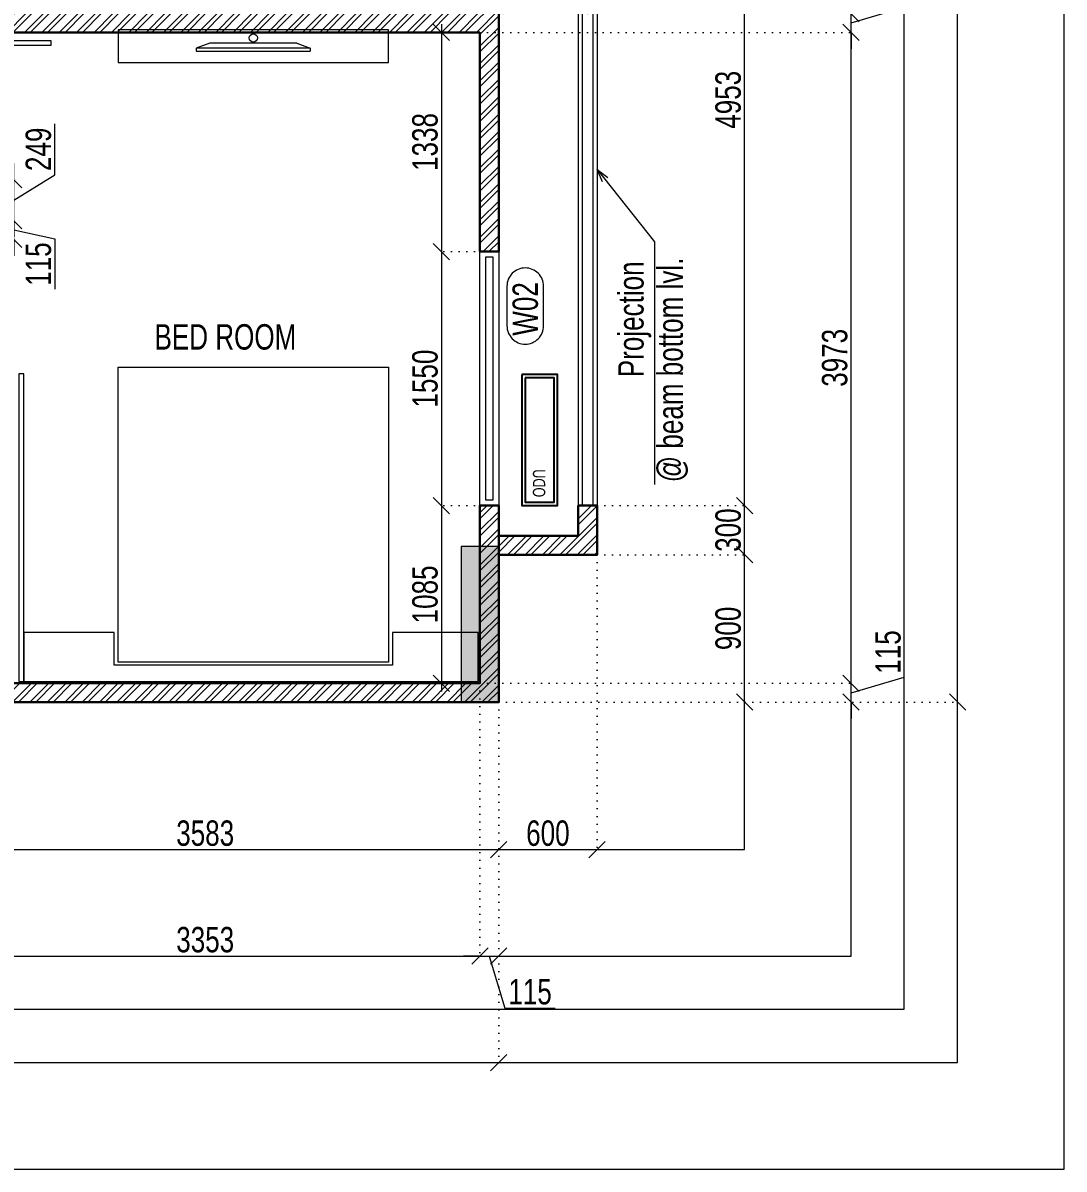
# Model space of a CAD drawing. Header units: inches. Extents: x 785882 to 928568, y 496782 to 576896.
# Drawn here: x 844132 to 850486, y 501489 to 508485 of the extents above; entities that cross this region are included whole.
import ezdxf
from ezdxf.enums import TextEntityAlignment as Align

# ---------------------------------------------------------------- set-up
doc = ezdxf.new("R2010")
doc.units = ezdxf.units.IN
doc.header["$LTSCALE"] = 750
doc.header["$MEASUREMENT"] = 0
doc.linetypes.add('DOT', pattern=[0.25, 0, -0.25])
doc.linetypes.add('HIDDEN', pattern=[0.375, 0.25, -0.125])
for name, color, linetype, lineweight in [('COLUMN', 5, 'Continuous', 13), ('DIMENSION WORKING-MSA', 222, 'Continuous', 13), ('DOOR-MSA', 50, 'Continuous', 13), ('ELE-01-MSA', 7, 'Continuous', 30), ('ELE-03-MSA', 145, 'Continuous', 18), ('FURNITURE-MSA', 251, 'Continuous', 5), ('TEXT DETAIL-MSA', 212, 'Continuous', 13), ('TEXT ROOM NAME-MSA', 210, 'Continuous', 13), ('WALL HATCH-MSA', 251, 'Continuous', 9), ('WALL-MSA', 32, 'Continuous', 30), ('WINDOE NO-MAS', 4, 'Continuous', 9), ('WINDOW-MSA', 50, 'Continuous', 13)]:
    doc.layers.add(name, color=color, linetype=linetype, lineweight=lineweight)
doc.layers.add('ELE-02-MSA', color=4, linetype='Continuous')
doc.layers.add('R.C.C HATCH-MSA', color=250, linetype='Continuous')
doc.styles.add('125', font='swisscl.ttf', dxfattribs={"height": 125})
doc.styles.add('AR', font='swisscl.ttf')
doc.styles.add('ARIAL', font='swisscl.ttf', dxfattribs={"height": 360})
doc.styles.add('Arial Narrow', font='swisscl.ttf', dxfattribs={"height": 150})
doc.styles.add('Arial-Reg+0.8Sc', font='swisscl.ttf')
doc.styles.add('MtXpl_Swis721_LtCn_B', font='swisscl.ttf')
doc.dimstyles.new('100 K.T', dxfattribs={"dimtxt": 360, "dimasz": 80, "dimexe": 0.18, "dimexo": 0.0625, "dimgap": 1, "dimtad": 1, "dimdec": 0, "dimzin": 0, "dimdsep": 46, "dimtxsty": 'ARIAL', "dimblk": 'DOT', "dimcen": 0.09, "dimse1": 1, "dimse2": 1, "dimclrd": 50, "dimclrt": 256, "dimadec": 0, "dimazin": 0, "dimtfac": 1, "dimtdec": 0, "dimtofl": 0, "dimtmove": 1, "dimatfit": 0, "dimfxl": 1, "dimtolj": 1, "dimtzin": 0, "dimlwd": -1, "dimarcsym": 0})
doc.dimstyles.new('WORKING DIM', dxfattribs={"dimtxt": 155, "dimasz": 100, "dimexe": 50, "dimexo": 0, "dimgap": 20, "dimtad": 1, "dimdec": 0, "dimzin": 0, "dimdsep": 46, "dimtxsty": 'AR', "dimblk": 'OBLIQUE', "dimcen": 0.09, "dimdle": 50, "dimclrd": 256, "dimclre": 250, "dimclrt": 256, "dimadec": 0, "dimazin": 0, "dimtfac": 1, "dimtdec": 0, "dimtofl": 0, "dimtmove": 1, "dimatfit": 0, "dimfxl": 1, "dimtolj": 1, "dimtzin": 0, "dimlwd": -1, "dimlwe": -1, "dimarcsym": 0})

# ---------------------------------------------------------------- blocks, each defined once
blk = doc.blocks.new('BLOCK-G & H TYPICAL COLOUMN')
at = {"layer": 'R.C.C HATCH-MSA'}
h = blk.add_hatch(color=256, dxfattribs=at)
h.dxf.hatch_style = 1
h.paths.add_polyline_path([(172697.62, -104207.75), (172688.57, -104207.75), (172688.57, -104255), (172697.62, -104255)])
h.paths.add_polyline_path([(172327.12, -104207.75), (172336.18, -104207.75), (172336.18, -104255), (172327.12, -104255)])
h.paths.add_polyline_path([(172819.88, -104207.75), (172819.88, -104216.81), (172867.12, -104216.81), (172867.12, -104207.75)])
h.paths.add_polyline_path([(172204.87, -104207.75), (172204.87, -104216.81), (172157.62, -104216.81), (172157.62, -104207.75)])
h.paths.add_polyline_path([(172561.18, -104240.06), (172552.12, -104240.06), (172552.12, -104287.31), (172561.18, -104287.31)])
h.paths.add_polyline_path([(172463.57, -104240.06), (172472.62, -104240.06), (172472.62, -104287.31), (172463.57, -104287.31)])
h.paths.add_polyline_path([(172177.87, -104422.2), (172177.87, -104431.25), (172130.62, -104431.25), (172130.62, -104422.2)])
h.paths.add_polyline_path([(172894.12, -104422.2), (172894.12, -104431.25), (172846.88, -104431.25), (172846.88, -104422.2)])
h.paths.add_polyline_path([(172336.12, -104486.75), (172336.12, -104495.81), (172288.87, -104495.81), (172288.87, -104486.75)])
h.paths.add_polyline_path([(172202.62, -104543.75), (172202.62, -104552.81), (172155.37, -104552.81), (172155.37, -104543.75)])
h.paths.add_polyline_path([(172822.13, -104543.75), (172822.13, -104552.81), (172869.37, -104552.81), (172869.37, -104543.75)])
h.paths.add_polyline_path([(172516.9, -104495.81), (172507.85, -104495.81), (172507.85, -104448.56), (172516.9, -104448.56)])
h.paths.add_polyline_path([(172697.62, -104104.25), (172688.57, -104104.25), (172688.57, -104057.01), (172697.62, -104057.01)])
h.paths.add_polyline_path([(172327.12, -104104.25), (172336.18, -104104.25), (172336.18, -104057.01), (172327.12, -104057.01)])
h.paths.add_polyline_path([(172819.88, -104104.25), (172819.88, -104095.2), (172867.12, -104095.2), (172867.12, -104104.25)])
h.paths.add_polyline_path([(172204.87, -104104.25), (172204.87, -104095.2), (172157.62, -104095.2), (172157.62, -104104.25)])
h.paths.add_polyline_path([(172561.18, -104071.94), (172552.12, -104071.94), (172552.12, -104024.7), (172561.18, -104024.7)])
h.paths.add_polyline_path([(172463.57, -104071.94), (172472.62, -104071.94), (172472.62, -104024.7), (172463.57, -104024.7)])
h.paths.add_polyline_path([(172177.87, -103889.81), (172177.87, -103880.75), (172130.62, -103880.75), (172130.62, -103889.81)])
h.paths.add_polyline_path([(172894.12, -103889.81), (172894.12, -103880.75), (172846.88, -103880.75), (172846.88, -103889.81)])
h.paths.add_polyline_path([(172336.12, -103825.25), (172336.12, -103816.2), (172288.87, -103816.2), (172288.87, -103825.25)])
h.paths.add_polyline_path([(172202.62, -103768.25), (172202.62, -103759.2), (172155.37, -103759.2), (172155.37, -103768.25)])
h.paths.add_polyline_path([(172822.13, -103768.25), (172822.13, -103759.2), (172869.37, -103759.2), (172869.37, -103768.25)])
h.paths.add_polyline_path([(172516.9, -103816.2), (172507.85, -103816.2), (172507.85, -103863.44), (172516.9, -103863.44)])
h.paths.add_polyline_path([(172548.37, -103699.31), (172548.37, -103690.25), (172595.62, -103690.25), (172595.62, -103699.31)])
h.paths.add_polyline_path([(172476.37, -103699.31), (172476.37, -103690.25), (172429.13, -103690.25), (172429.13, -103699.31)])
h.paths.add_polyline_path([(172726.82, -103612.31), (172726.82, -103603.25), (172774.06, -103603.25), (172774.06, -103612.31)])
h.paths.add_polyline_path([(172297.93, -103612.31), (172297.93, -103603.25), (172250.69, -103603.25), (172250.69, -103612.31)])
h.paths.add_polyline_path([(172920.37, -103523.81), (172920.37, -103514.75), (172857.56, -103514.75), (172857.56, -103523.81)])
h.paths.add_polyline_path([(172104.37, -103523.81), (172104.37, -103514.75), (172167.19, -103514.75), (172167.19, -103523.81)])
h.paths.add_polyline_path([(172476.37, -103492.94), (172467.32, -103492.94), (172467.32, -103445.7), (172476.37, -103445.7)])
h.paths.add_polyline_path([(172548.37, -103492.94), (172557.43, -103492.94), (172557.43, -103445.7), (172548.37, -103445.7)])
h.paths.add_polyline_path([(172663.43, -103454.75), (172759.5, -103454.75), (172759.5, -103349.7), (172663.43, -103349.7), (172663.43, -103358.75), (172750.44, -103358.75), (172750.44, -103445.7), (172663.43, -103445.7)])
h.paths.add_polyline_path([(172361.32, -103454.75), (172265.25, -103454.75), (172265.25, -103349.7), (172361.32, -103349.7), (172361.32, -103358.75), (172274.31, -103358.75), (172274.31, -103445.7), (172361.32, -103445.7)])
h.paths.add_polyline_path([(172428.37, -103358.75), (172419.32, -103358.75), (172419.32, -103311.51), (172428.37, -103311.51)])
h.paths.add_polyline_path([(172428.37, -103132.74), (172419.32, -103132.74), (172419.32, -103179.99), (172428.37, -103179.99)])
h.paths.add_polyline_path([(172151.62, -103286.75), (172151.62, -103277.7), (172104.37, -103277.7), (172104.37, -103286.75)])
h.paths.add_polyline_path([(172245.43, -103162.74), (172245.43, -103153.68), (172198.19, -103153.68), (172198.19, -103162.74)])
h.paths.add_polyline_path([(172428.37, -103021.25), (172419.32, -103021.25), (172419.32, -103068.5), (172428.37, -103068.5)])
h.paths.add_polyline_path([(172245.43, -102997.25), (172236.37, -102997.25), (172236.37, -103044.5), (172245.43, -103044.5)])
h.paths.add_polyline_path([(172104.37, -102997.25), (172104.37, -103006.31), (172151.62, -103006.31), (172151.62, -102997.25)])
h.paths.add_polyline_path([(172596.37, -103358.75), (172605.43, -103358.75), (172605.43, -103311.51), (172596.37, -103311.51)])
h.paths.add_polyline_path([(172596.37, -103132.74), (172605.43, -103132.74), (172605.43, -103179.99), (172596.37, -103179.99)])
h.paths.add_polyline_path([(172873.13, -103286.75), (172873.13, -103277.7), (172920.37, -103277.7), (172920.37, -103286.75)])
h.paths.add_polyline_path([(172779.32, -103162.74), (172779.32, -103153.68), (172826.56, -103153.68), (172826.56, -103162.74)])
h.paths.add_polyline_path([(172596.37, -103021.25), (172605.43, -103021.25), (172605.43, -103068.5), (172596.37, -103068.5)])
h.paths.add_polyline_path([(172779.32, -102997.25), (172788.37, -102997.25), (172788.37, -103044.5), (172779.32, -103044.5)])
h.paths.add_polyline_path([(172920.37, -102997.25), (172920.37, -103006.31), (172873.13, -103006.31), (172873.13, -102997.25)])
h.paths.add_polyline_path([(172548.37, -104612.7), (172548.37, -104621.75), (172595.62, -104621.75), (172595.62, -104612.7)])
h.paths.add_polyline_path([(172476.37, -104612.7), (172476.37, -104621.75), (172429.13, -104621.75), (172429.13, -104612.7)])
h.paths.add_polyline_path([(172297.93, -104699.7), (172297.93, -104708.75), (172250.69, -104708.75), (172250.69, -104699.7)])
h.paths.add_polyline_path([(172104.37, -104788.2), (172104.37, -104797.25), (172167.19, -104797.25), (172167.19, -104788.2)])
h.paths.add_polyline_path([(172726.82, -104699.7), (172726.82, -104708.75), (172774.06, -104708.75), (172774.06, -104699.7)])
h.paths.add_polyline_path([(172920.37, -104788.2), (172920.37, -104797.25), (172857.56, -104797.25), (172857.56, -104788.2)])
h.paths.add_polyline_path([(172476.37, -104819.06), (172467.32, -104819.06), (172467.32, -104866.31), (172476.37, -104866.31)])
h.paths.add_polyline_path([(172548.37, -104819.06), (172557.43, -104819.06), (172557.43, -104866.31), (172548.37, -104866.31)])
h.paths.add_polyline_path([(172663.43, -104857.25), (172759.5, -104857.25), (172759.5, -104962.31), (172663.43, -104962.31), (172663.43, -104953.25), (172750.44, -104953.25), (172750.44, -104866.31), (172663.43, -104866.31)])
h.paths.add_polyline_path([(172361.32, -104857.25), (172265.25, -104857.25), (172265.25, -104962.31), (172361.32, -104962.31), (172361.32, -104953.25), (172274.31, -104953.25), (172274.31, -104866.31), (172361.32, -104866.31)])
h.paths.add_polyline_path([(172428.37, -104953.25), (172419.32, -104953.25), (172419.32, -105000.5), (172428.37, -105000.5)])
h.paths.add_polyline_path([(172428.37, -105178.31), (172419.32, -105178.31), (172419.32, -105131.06), (172428.37, -105131.06)])
h.paths.add_polyline_path([(172151.62, -105025.25), (172151.62, -105034.31), (172104.37, -105034.31), (172104.37, -105025.25)])
h.paths.add_polyline_path([(172245.43, -105072.5), (172236.37, -105072.5), (172236.37, -105025.25), (172245.43, -105025.25)])
h.paths.add_polyline_path([(172428.37, -105290.75), (172419.32, -105290.75), (172419.32, -105243.51), (172428.37, -105243.51)])
h.paths.add_polyline_path([(172245.43, -105314.75), (172236.37, -105314.75), (172236.37, -105267.51), (172245.43, -105267.51)])
h.paths.add_polyline_path([(172104.37, -105277.35), (172113.43, -105277.35), (172113.43, -105314.75), (172104.37, -105314.75)])
h.paths.add_polyline_path([(172596.37, -104953.25), (172605.43, -104953.25), (172605.43, -105000.5), (172596.37, -105000.5)])
h.paths.add_polyline_path([(172596.37, -105178.31), (172605.43, -105178.31), (172605.43, -105131.06), (172596.37, -105131.06)])
h.paths.add_polyline_path([(172873.13, -105025.25), (172873.13, -105034.31), (172920.37, -105034.31), (172920.37, -105025.25)])
h.paths.add_polyline_path([(172788.37, -105025.25), (172779.32, -105025.25), (172779.32, -105072.5), (172788.37, -105072.5)])
h.paths.add_polyline_path([(172596.37, -105290.75), (172605.43, -105290.75), (172605.43, -105243.51), (172596.37, -105243.51)])
h.paths.add_polyline_path([(172779.32, -105314.75), (172788.37, -105314.75), (172788.37, -105267.51), (172779.32, -105267.51)])
h.paths.add_polyline_path([(172911.32, -105314.75), (172920.37, -105314.75), (172920.37, -105277.35), (172911.32, -105277.35)])
h.paths.add_polyline_path([(172688.63, -104486.75), (172688.63, -104495.81), (172735.87, -104495.81), (172735.87, -104486.75)])
h.paths.add_polyline_path([(172688.63, -103825.25), (172688.63, -103816.2), (172735.87, -103816.2), (172735.87, -103825.25)])
at = {"layer": 'COLUMN'}
blk.add_lwpolyline([(172911.32, -105314.75), (172920.37, -105314.75), (172920.37, -105277.35), (172911.32, -105277.35)], close=True, dxfattribs=at)
blk = doc.blocks.new('A$C16cd5f5f')
at = {"layer": 'WINDOW-MSA', "ltscale": 5000}
for points in [[(50, 50), (50, 850), (80, 850), (80, 50)], [(0, 0), (50, 0), (50, 115), (0, 115)], [(900, 0), (850, 0), (850, 115), (900, 115)]]:
    blk.add_lwpolyline(points, close=True, dxfattribs=at)
at = {"layer": 'WINDOW-MSA', "linetype": 'HIDDEN'}
for points in [[(50, 115), (850, 115)], [(50, 0), (850, 0)]]:
    blk.add_lwpolyline(points, dxfattribs=at)
blk = doc.blocks.new('A$Cbea8c011')
at = {"layer": 'ELE-02-MSA', "elevation": 0}
for points in [[(400, -108.3), (-400, -108.3), (-400, 108.3), (400, 108.3)], [(380, -88.3), (-380, -88.3), (-380, 88.3), (380, 88.3)]]:
    blk.add_lwpolyline(points, close=True, dxfattribs=at)
at = {"layer": 'TEXT DETAIL-MSA', "style": 'Arial Narrow'}
blk.add_text('ODU', height=75, dxfattribs=at).set_placement((-349.2, -41.5, 0))
blk = doc.blocks.new('_Oblique')
at = {"color": 0, "linetype": 'ByBlock', "lineweight": -2}
blk.add_line((-0.5, -0.5), (0.5, 0.5), dxfattribs=at)
blk = doc.blocks.new('*D62')
at = {"layer": 'Defpoints', "color": 0, "ltscale": 0.25, "transparency": 16777216}
for p in [(843453.1, 504339.5), (847035.9, 504339.5), (847035.9, 503439.5)]:
    blk.add_point(p, dxfattribs=at)
at = {"layer": 'DIMENSION WORKING-MSA', "color": 250, "linetype": 'DOT', "ltscale": 0.25, "transparency": 16777216}
for p, q in [((843453.1, 504339.5), (843453.1, 503389.5)), ((847035.9, 504339.5), (847035.9, 503389.5))]:
    blk.add_line(p, q, dxfattribs=at)
at = {"layer": 'DIMENSION WORKING-MSA', "ltscale": 0.25, "transparency": 16777216}
blk.add_line((843403.1, 503439.5), (847085.9, 503439.5), dxfattribs=at)
at = {"layer": 'DIMENSION WORKING-MSA', "ltscale": 0.25, "transparency": 16777216, "xscale": 100, "yscale": 100, "zscale": 100, "rotation": 180}
blk.add_blockref('_Oblique', (843453.1, 503439.5), dxfattribs=at)
at = {"layer": 'DIMENSION WORKING-MSA', "ltscale": 0.25, "transparency": 16777216, "xscale": 100, "yscale": 100, "zscale": 100}
blk.add_blockref('_Oblique', (847035.9, 503439.5), dxfattribs=at)
at = {"layer": 'DIMENSION WORKING-MSA', "ltscale": 0.25, "transparency": 16777216, "insert": (845244.5, 503538.9), "char_height": 155, "attachment_point": 5, "style": 'AR'}
blk.add_mtext('\\A1;3583', dxfattribs=at)
blk = doc.blocks.new('*D63')
at = {"layer": 'Defpoints', "color": 0, "ltscale": 0.25, "transparency": 16777216}
for p in [(847635.9, 505239.5), (847035.9, 504339.5), (847635.9, 503439.5)]:
    blk.add_point(p, dxfattribs=at)
at = {"layer": 'DIMENSION WORKING-MSA', "color": 250, "linetype": 'DOT', "ltscale": 0.25, "transparency": 16777216}
for p, q in [((847635.9, 505239.5), (847635.9, 503389.5)), ((847035.9, 504339.5), (847035.9, 503389.5))]:
    blk.add_line(p, q, dxfattribs=at)
at = {"layer": 'DIMENSION WORKING-MSA', "ltscale": 0.25, "transparency": 16777216}
blk.add_line((846985.9, 503439.5), (847685.9, 503439.5), dxfattribs=at)
at = {"layer": 'DIMENSION WORKING-MSA', "ltscale": 0.25, "transparency": 16777216, "xscale": 100, "yscale": 100, "zscale": 100, "rotation": 180}
blk.add_blockref('_Oblique', (847035.9, 503439.5), dxfattribs=at)
at = {"layer": 'DIMENSION WORKING-MSA', "ltscale": 0.25, "transparency": 16777216, "xscale": 100, "yscale": 100, "zscale": 100}
blk.add_blockref('_Oblique', (847635.9, 503439.5), dxfattribs=at)
at = {"layer": 'DIMENSION WORKING-MSA', "ltscale": 0.25, "transparency": 16777216, "insert": (847335.9, 503538.8), "char_height": 155, "attachment_point": 5, "style": 'AR'}
blk.add_mtext('\\A1;600', dxfattribs=at)
blk = doc.blocks.new('*D81')
at = {"layer": 'Defpoints', "color": 0, "ltscale": 0.25, "transparency": 16777216}
for p in [(843568.1, 504454.5, 0), (846920.9, 504454.5), (846920.9, 502789.5)]:
    blk.add_point(p, dxfattribs=at)
at = {"layer": 'DIMENSION WORKING-MSA', "color": 250, "linetype": 'DOT', "ltscale": 0.25, "transparency": 16777216}
for p, q in [((843568.1, 504454.5), (843568.1, 502739.5)), ((846920.9, 504454.5), (846920.9, 502739.5))]:
    blk.add_line(p, q, dxfattribs=at)
at = {"layer": 'DIMENSION WORKING-MSA', "ltscale": 0.25, "transparency": 16777216}
blk.add_line((843518.1, 502789.5), (846970.9, 502789.5), dxfattribs=at)
at = {"layer": 'DIMENSION WORKING-MSA', "ltscale": 0.25, "transparency": 16777216, "xscale": 100, "yscale": 100, "zscale": 100, "rotation": 180}
blk.add_blockref('_Oblique', (843568.1, 502789.5), dxfattribs=at)
at = {"layer": 'DIMENSION WORKING-MSA', "ltscale": 0.25, "transparency": 16777216, "xscale": 100, "yscale": 100, "zscale": 100}
blk.add_blockref('_Oblique', (846920.9, 502789.5), dxfattribs=at)
at = {"layer": 'DIMENSION WORKING-MSA', "ltscale": 0.25, "transparency": 16777216, "insert": (845244.5, 502888.9), "char_height": 155, "attachment_point": 5, "style": 'AR'}
blk.add_mtext('\\A1;3353', dxfattribs=at)
blk = doc.blocks.new('*D82')
at = {"layer": 'Defpoints', "color": 0, "ltscale": 0.25, "transparency": 16777216}
for p in [(846920.9, 504454.5), (847035.9, 504339.5), (847035.9, 502789.5)]:
    blk.add_point(p, dxfattribs=at)
at = {"layer": 'DIMENSION WORKING-MSA', "color": 250, "linetype": 'DOT', "ltscale": 0.25, "transparency": 16777216}
for p, q in [((846920.9, 504454.5), (846920.9, 502739.5)), ((847035.9, 504339.5), (847035.9, 502739.5))]:
    blk.add_line(p, q, dxfattribs=at)
at = {"layer": 'DIMENSION WORKING-MSA', "ltscale": 0.25, "transparency": 16777216}
for p, q in [((846920.9, 502789.5), (846820.9, 502789.5)), ((846920.9, 502789.5), (847035.9, 502789.5)), ((846978.4, 502789.5), (847073.6, 502472.2)), ((847035.9, 502789.5), (847135.9, 502789.5)), ((847073.6, 502472.2), (847380.4, 502472.2))]:
    blk.add_line(p, q, dxfattribs=at)
at = {"layer": 'DIMENSION WORKING-MSA', "ltscale": 0.25, "transparency": 16777216, "xscale": 100, "yscale": 100, "zscale": 100}
blk.add_blockref('_Oblique', (846920.9, 502789.5), dxfattribs=at)
at = {"layer": 'DIMENSION WORKING-MSA', "ltscale": 0.25, "transparency": 16777216, "xscale": 100, "yscale": 100, "zscale": 100, "rotation": 180}
blk.add_blockref('_Oblique', (847035.9, 502789.5), dxfattribs=at)
at = {"layer": 'DIMENSION WORKING-MSA', "ltscale": 0.25, "transparency": 16777216, "insert": (847227, 502571.3), "char_height": 155, "attachment_point": 5, "style": 'AR'}
blk.add_mtext('\\A1;115', dxfattribs=at)
blk = doc.blocks.new('*D83')
at = {"layer": 'Defpoints', "color": 0, "ltscale": 0.25, "transparency": 16777216}
for p in [(826309.5, 504339.5), (847035.9, 504339.5), (847035.9, 502139.5)]:
    blk.add_point(p, dxfattribs=at)
at = {"layer": 'DIMENSION WORKING-MSA', "color": 250, "linetype": 'DOT', "ltscale": 0.25, "transparency": 16777216}
for p, q in [((826309.5, 504339.5), (826309.5, 502089.5)), ((847035.9, 504339.5), (847035.9, 502089.5))]:
    blk.add_line(p, q, dxfattribs=at)
at = {"layer": 'DIMENSION WORKING-MSA', "ltscale": 0.25, "transparency": 16777216}
blk.add_line((826259.5, 502139.5), (847085.9, 502139.5), dxfattribs=at)
at = {"layer": 'DIMENSION WORKING-MSA', "ltscale": 0.25, "transparency": 16777216, "xscale": 100, "yscale": 100, "zscale": 100, "rotation": 180}
blk.add_blockref('_Oblique', (826309.5, 502139.5), dxfattribs=at)
at = {"layer": 'DIMENSION WORKING-MSA', "ltscale": 0.25, "transparency": 16777216, "xscale": 100, "yscale": 100, "zscale": 100}
blk.add_blockref('_Oblique', (847035.9, 502139.5), dxfattribs=at)
at = {"layer": 'DIMENSION WORKING-MSA', "ltscale": 0.25, "transparency": 16777216, "insert": (836672.7, 502238.8), "char_height": 155, "attachment_point": 5, "style": 'AR'}
blk.add_mtext('\\A1;20726', dxfattribs=at)
blk = doc.blocks.new('*D85')
at = {"layer": 'Defpoints', "color": 0, "ltscale": 0.25, "transparency": 16777216}
for p in [(847635.9, 505239.5), (848535.9, 505239.5), (847035.9, 504339.5)]:
    blk.add_point(p, dxfattribs=at)
at = {"layer": 'DIMENSION WORKING-MSA', "color": 250, "linetype": 'DOT', "ltscale": 0.25, "transparency": 16777216}
for p, q in [((847635.9, 505239.5), (848585.9, 505239.5)), ((847035.9, 504339.5), (848585.9, 504339.5))]:
    blk.add_line(p, q, dxfattribs=at)
at = {"layer": 'DIMENSION WORKING-MSA', "ltscale": 0.25, "transparency": 16777216}
blk.add_line((848535.9, 504289.5), (848535.9, 505289.5), dxfattribs=at)
at = {"layer": 'DIMENSION WORKING-MSA', "ltscale": 0.25, "transparency": 16777216, "xscale": 100, "yscale": 100, "zscale": 100}
for p, rotation in [((848535.9, 505239.5), 90), ((848535.9, 504339.5), 270)]:
    blk.add_blockref('_Oblique', p, dxfattribs=dict(at, rotation=rotation))
at = {"layer": 'DIMENSION WORKING-MSA', "ltscale": 0.25, "transparency": 16777216, "insert": (848436.5, 504789.5), "char_height": 155, "attachment_point": 5, "rotation": 90, "style": 'AR'}
blk.add_mtext('\\A1;900', dxfattribs=at)
blk = doc.blocks.new('*D86')
at = {"layer": 'Defpoints', "color": 0, "ltscale": 0.25, "transparency": 16777216}
for p in [(847635.9, 505539.5), (848535.9, 505539.5), (847635.9, 505239.5)]:
    blk.add_point(p, dxfattribs=at)
at = {"layer": 'DIMENSION WORKING-MSA', "ltscale": 0.25, "transparency": 16777216}
blk.add_line((848535.9, 505189.5), (848535.9, 505589.5), dxfattribs=at)
at = {"layer": 'DIMENSION WORKING-MSA', "color": 250, "linetype": 'DOT', "ltscale": 0.25, "transparency": 16777216}
for p, q in [((847635.9, 505539.5), (848585.9, 505539.5)), ((847635.9, 505239.5), (848585.9, 505239.5))]:
    blk.add_line(p, q, dxfattribs=at)
at = {"layer": 'DIMENSION WORKING-MSA', "ltscale": 0.25, "transparency": 16777216, "xscale": 100, "yscale": 100, "zscale": 100}
for p, rotation in [((848535.9, 505539.5), 90), ((848535.9, 505239.5), 270)]:
    blk.add_blockref('_Oblique', p, dxfattribs=dict(at, rotation=rotation))
at = {"layer": 'DIMENSION WORKING-MSA', "ltscale": 0.25, "transparency": 16777216, "insert": (848436.4, 505389.5), "char_height": 155, "attachment_point": 5, "rotation": 90, "style": 'AR'}
blk.add_mtext('\\A1;300', dxfattribs=at)
blk = doc.blocks.new('*D87')
at = {"layer": 'Defpoints', "color": 0, "ltscale": 0.25, "transparency": 16777216}
for p in [(847635.9, 510492.8), (848535.9, 510492.8), (847635.9, 505539.5)]:
    blk.add_point(p, dxfattribs=at)
at = {"layer": 'DIMENSION WORKING-MSA', "color": 250, "linetype": 'DOT', "ltscale": 0.25, "transparency": 16777216}
for p, q in [((847635.9, 510492.8), (848585.9, 510492.8)), ((847635.9, 505539.5), (848585.9, 505539.5))]:
    blk.add_line(p, q, dxfattribs=at)
at = {"layer": 'DIMENSION WORKING-MSA', "ltscale": 0.25, "transparency": 16777216}
blk.add_line((848535.9, 505489.5), (848535.9, 510542.8), dxfattribs=at)
at = {"layer": 'DIMENSION WORKING-MSA', "ltscale": 0.25, "transparency": 16777216, "xscale": 100, "yscale": 100, "zscale": 100}
for p, rotation in [((848535.9, 510492.8), 90), ((848535.9, 505539.5), 270)]:
    blk.add_blockref('_Oblique', p, dxfattribs=dict(at, rotation=rotation))
at = {"layer": 'DIMENSION WORKING-MSA', "ltscale": 0.25, "transparency": 16777216, "insert": (848436.4, 508016.1), "char_height": 155, "attachment_point": 5, "rotation": 90, "style": 'AR'}
blk.add_mtext('\\A1;4953', dxfattribs=at)
blk = doc.blocks.new('*D132')
at = {"layer": 'Defpoints', "color": 0, "ltscale": 0.25, "transparency": 16777216}
for p in [(846920.9, 504454.5), (849185.9, 504454.5), (847035.9, 504339.5)]:
    blk.add_point(p, dxfattribs=at)
at = {"layer": 'DIMENSION WORKING-MSA', "ltscale": 0.25, "transparency": 16777216}
for p, q in [((849510.9, 504492.1), (849510.9, 504799)), ((849185.9, 504454.5), (849185.9, 504554.5)), ((849185.9, 504397), (849510.9, 504492.1)), ((849185.9, 504339.5), (849185.9, 504454.5)), ((849185.9, 504339.5), (849185.9, 504239.5))]:
    blk.add_line(p, q, dxfattribs=at)
at = {"layer": 'DIMENSION WORKING-MSA', "color": 250, "linetype": 'DOT', "ltscale": 0.25, "transparency": 16777216}
for p, q in [((846920.9, 504454.5), (849235.9, 504454.5)), ((847035.9, 504339.5), (849235.9, 504339.5))]:
    blk.add_line(p, q, dxfattribs=at)
at = {"layer": 'DIMENSION WORKING-MSA', "ltscale": 0.25, "transparency": 16777216, "xscale": 100, "yscale": 100, "zscale": 100}
for p, rotation in [((849185.9, 504454.5), 270), ((849185.9, 504339.5), 90)]:
    blk.add_blockref('_Oblique', p, dxfattribs=dict(at, rotation=rotation))
at = {"layer": 'DIMENSION WORKING-MSA', "ltscale": 0.25, "transparency": 16777216, "insert": (849411.8, 504645.5), "char_height": 155, "attachment_point": 5, "rotation": 90, "style": 'AR'}
blk.add_mtext('\\A1;115', dxfattribs=at)
blk = doc.blocks.new('*D133')
at = {"layer": 'Defpoints', "color": 0, "ltscale": 0.25, "transparency": 16777216}
for p in [(846920.9, 508427.8), (849185.9, 508427.8), (846920.9, 504454.5)]:
    blk.add_point(p, dxfattribs=at)
at = {"layer": 'DIMENSION WORKING-MSA', "ltscale": 0.25, "transparency": 16777216}
blk.add_line((849185.9, 504404.5), (849185.9, 508477.8), dxfattribs=at)
at = {"layer": 'DIMENSION WORKING-MSA', "color": 250, "linetype": 'DOT', "ltscale": 0.25, "transparency": 16777216}
for p, q in [((846920.9, 508427.8), (849235.9, 508427.8)), ((846920.9, 504454.5), (849235.9, 504454.5))]:
    blk.add_line(p, q, dxfattribs=at)
at = {"layer": 'DIMENSION WORKING-MSA', "ltscale": 0.25, "transparency": 16777216, "xscale": 100, "yscale": 100, "zscale": 100}
for p, rotation in [((849185.9, 508427.8), 90), ((849185.9, 504454.5), 270)]:
    blk.add_blockref('_Oblique', p, dxfattribs=dict(at, rotation=rotation))
at = {"layer": 'DIMENSION WORKING-MSA', "ltscale": 0.25, "transparency": 16777216, "insert": (849086.5, 506441.1), "char_height": 155, "attachment_point": 5, "rotation": 90, "style": 'AR'}
blk.add_mtext('\\A1;3973', dxfattribs=at)
blk = doc.blocks.new('*D134')
at = {"layer": 'Defpoints', "color": 0, "ltscale": 0.25, "transparency": 16777216}
for p in [(846920.9, 508542.8), (849185.9, 508542.8), (846920.9, 508427.8)]:
    blk.add_point(p, dxfattribs=at)
at = {"layer": 'DIMENSION WORKING-MSA', "ltscale": 0.25, "transparency": 16777216}
for p, q in [((849503.1, 508580.4), (849503.1, 508887.3)), ((849185.9, 508542.8), (849185.9, 508642.8)), ((849185.9, 508485.3), (849503.1, 508580.4)), ((849185.9, 508427.8), (849185.9, 508542.8)), ((849185.9, 508427.8), (849185.9, 508327.8))]:
    blk.add_line(p, q, dxfattribs=at)
at = {"layer": 'DIMENSION WORKING-MSA', "color": 250, "linetype": 'DOT', "ltscale": 0.25, "transparency": 16777216}
for p, q in [((846920.9, 508542.8), (849235.9, 508542.8)), ((846920.9, 508427.8), (849235.9, 508427.8))]:
    blk.add_line(p, q, dxfattribs=at)
at = {"layer": 'DIMENSION WORKING-MSA', "ltscale": 0.25, "transparency": 16777216, "xscale": 100, "yscale": 100, "zscale": 100}
for p, rotation in [((849185.9, 508542.8), 270), ((849185.9, 508427.8), 90)]:
    blk.add_blockref('_Oblique', p, dxfattribs=dict(at, rotation=rotation))
at = {"layer": 'DIMENSION WORKING-MSA', "ltscale": 0.25, "transparency": 16777216, "insert": (849404, 508733.8), "char_height": 155, "attachment_point": 5, "rotation": 90, "style": 'AR'}
blk.add_mtext('\\A1;115', dxfattribs=at)
blk = doc.blocks.new('*D179')
at = {"layer": 'Defpoints', "color": 0, "ltscale": 0.25, "transparency": 16777216}
for p in [(847035.9, 563204), (849835.9, 563204), (847035.9, 504339.5)]:
    blk.add_point(p, dxfattribs=at)
at = {"layer": 'DIMENSION WORKING-MSA', "ltscale": 0.25, "transparency": 16777216}
blk.add_line((849835.9, 504289.5), (849835.9, 563254), dxfattribs=at)
at = {"layer": 'DIMENSION WORKING-MSA', "color": 250, "linetype": 'DOT', "ltscale": 0.25, "transparency": 16777216}
for p, q in [((847035.9, 563204), (849885.9, 563204)), ((847035.9, 504339.5), (849885.9, 504339.5))]:
    blk.add_line(p, q, dxfattribs=at)
at = {"layer": 'DIMENSION WORKING-MSA', "ltscale": 0.25, "transparency": 16777216, "xscale": 100, "yscale": 100, "zscale": 100}
for p, rotation in [((849835.9, 563204), 90), ((849835.9, 504339.5), 270)]:
    blk.add_blockref('_Oblique', p, dxfattribs=dict(at, rotation=rotation))
at = {"layer": 'DIMENSION WORKING-MSA', "ltscale": 0.25, "transparency": 16777216, "insert": (849736.5, 533771.7), "char_height": 155, "attachment_point": 5, "rotation": 90, "style": 'AR'}
blk.add_mtext('\\A1;58865', dxfattribs=at)
blk = doc.blocks.new('Win-Tag-03')
blk.add_lwpolyline([(-130, 120), (130, 120, -0.414214), (250, 0), (250, 0, -0.414214), (130, -120), (-130, -120, -0.414214), (-250, 0), (-250, 0, -0.414214)], format="xyb", close=True)
blk = doc.blocks.new('*D972')
at = {"layer": 'Defpoints', "color": 0, "ltscale": 0.25, "transparency": 16777216}
for p in [(843453.1, 507279.1), (844076.3, 507279.1), (843568.1, 507164.5, 0)]:
    blk.add_point(p, dxfattribs=at)
at = {"layer": 'DIMENSION WORKING-MSA', "ltscale": 0.25, "transparency": 16777216}
for p, q in [((844076.3, 507279.1), (844076.3, 507379.1)), ((844076.3, 507164.5), (844076.3, 507279.1)), ((844076.3, 507221.8), (844326.3, 507166.6)), ((844076.3, 507164.5), (844076.3, 507064.5)), ((844326.3, 507166.6), (844326.3, 506859.8))]:
    blk.add_line(p, q, dxfattribs=at)
at = {"layer": 'DIMENSION WORKING-MSA', "color": 250, "linetype": 'DOT', "ltscale": 0.25, "transparency": 16777216}
for p, q in [((843453.1, 507279.1), (844126.3, 507279.1)), ((843568.1, 507164.5), (844126.3, 507164.5))]:
    blk.add_line(p, q, dxfattribs=at)
at = {"layer": 'DIMENSION WORKING-MSA', "ltscale": 0.25, "transparency": 16777216, "xscale": 100, "yscale": 100, "zscale": 100}
for p, rotation in [((844076.3, 507279.1), 270), ((844076.3, 507164.5), 90)]:
    blk.add_blockref('_Oblique', p, dxfattribs=dict(at, rotation=rotation))
at = {"layer": 'DIMENSION WORKING-MSA', "ltscale": 0.25, "transparency": 16777216, "insert": (844227.2, 507013.2), "char_height": 155, "attachment_point": 5, "rotation": 90, "style": 'AR'}
blk.add_mtext('\\A1;115', dxfattribs=at)
blk = doc.blocks.new('*D751')
at = {"layer": 'Defpoints', "color": 0, "ltscale": 0.25, "transparency": 16777216}
for p in [(843568.1, 507527.8), (844076.3, 507527.8), (843453.1, 507279.1)]:
    blk.add_point(p, dxfattribs=at)
at = {"layer": 'DIMENSION WORKING-MSA', "ltscale": 0.25, "transparency": 16777216}
for p, q in [((844326.3, 507558.5), (844326.3, 507869.2)), ((844076.3, 507527.8), (844076.3, 507627.8)), ((844076.3, 507403.4), (844326.3, 507558.5)), ((844076.3, 507279.1), (844076.3, 507527.8)), ((844076.3, 507279.1), (844076.3, 507179.1))]:
    blk.add_line(p, q, dxfattribs=at)
at = {"layer": 'DIMENSION WORKING-MSA', "color": 250, "linetype": 'DOT', "ltscale": 0.25, "transparency": 16777216}
for p, q in [((843568.1, 507527.8), (844126.3, 507527.8)), ((843453.1, 507279.1), (844126.3, 507279.1))]:
    blk.add_line(p, q, dxfattribs=at)
at = {"layer": 'DIMENSION WORKING-MSA', "ltscale": 0.25, "transparency": 16777216, "xscale": 100, "yscale": 100, "zscale": 100}
for p, rotation in [((844076.3, 507527.8), 270), ((844076.3, 507279.1), 90)]:
    blk.add_blockref('_Oblique', p, dxfattribs=dict(at, rotation=rotation))
at = {"layer": 'DIMENSION WORKING-MSA', "ltscale": 0.25, "transparency": 16777216, "insert": (844227, 507713.9), "char_height": 155, "attachment_point": 5, "rotation": 90, "style": 'AR'}
blk.add_mtext('\\A1;249', dxfattribs=at)
blk = doc.blocks.new('*D755')
at = {"layer": 'Defpoints', "color": 0, "ltscale": 0.25, "transparency": 16777216}
for p in [(846685.9, 508427.8), (846685.9, 507089.5), (846935.9, 507089.5)]:
    blk.add_point(p, dxfattribs=at)
at = {"layer": 'DIMENSION WORKING-MSA', "ltscale": 0.25, "transparency": 16777216}
blk.add_line((846685.9, 508477.8), (846685.9, 507039.5), dxfattribs=at)
at = {"layer": 'DIMENSION WORKING-MSA', "color": 250, "linetype": 'DOT', "ltscale": 0.25, "transparency": 16777216}
for p, q in [((846685.9, 508427.8), (846735.9, 508427.8)), ((846935.9, 507089.5), (846635.9, 507089.5))]:
    blk.add_line(p, q, dxfattribs=at)
at = {"layer": 'DIMENSION WORKING-MSA', "ltscale": 0.25, "transparency": 16777216, "xscale": 100, "yscale": 100, "zscale": 100}
for p, rotation in [((846685.9, 508427.8), 90), ((846685.9, 507089.5), 270)]:
    blk.add_blockref('_Oblique', p, dxfattribs=dict(at, rotation=rotation))
at = {"layer": 'DIMENSION WORKING-MSA', "ltscale": 0.25, "transparency": 16777216, "insert": (846586.4, 507758.6), "char_height": 155, "attachment_point": 5, "rotation": 90, "style": 'AR'}
blk.add_mtext('\\A1;1338', dxfattribs=at)
blk = doc.blocks.new('*D756')
at = {"layer": 'Defpoints', "color": 0, "ltscale": 0.25, "transparency": 16777216}
for p in [(846935.9, 507089.5), (846685.9, 505539.5), (846935.9, 505539.5)]:
    blk.add_point(p, dxfattribs=at)
at = {"layer": 'DIMENSION WORKING-MSA', "ltscale": 0.25, "transparency": 16777216}
blk.add_line((846685.9, 507139.5), (846685.9, 505489.5), dxfattribs=at)
at = {"layer": 'DIMENSION WORKING-MSA', "color": 250, "linetype": 'DOT', "ltscale": 0.25, "transparency": 16777216}
for p, q in [((846935.9, 507089.5), (846635.9, 507089.5)), ((846935.9, 505539.5), (846635.9, 505539.5))]:
    blk.add_line(p, q, dxfattribs=at)
at = {"layer": 'DIMENSION WORKING-MSA', "ltscale": 0.25, "transparency": 16777216, "xscale": 100, "yscale": 100, "zscale": 100}
for p, rotation in [((846685.9, 507089.5), 90), ((846685.9, 505539.5), 270)]:
    blk.add_blockref('_Oblique', p, dxfattribs=dict(at, rotation=rotation))
at = {"layer": 'DIMENSION WORKING-MSA', "ltscale": 0.25, "transparency": 16777216, "insert": (846586.5, 506314.5), "char_height": 155, "attachment_point": 5, "rotation": 90, "style": 'AR'}
blk.add_mtext('\\A1;1550', dxfattribs=at)
blk = doc.blocks.new('*D757')
at = {"layer": 'Defpoints', "color": 0, "ltscale": 0.25, "transparency": 16777216}
for p in [(846935.9, 505539.5), (846685.9, 504454.5, 0), (846685.9, 504454.5)]:
    blk.add_point(p, dxfattribs=at)
at = {"layer": 'DIMENSION WORKING-MSA', "ltscale": 0.25, "transparency": 16777216}
blk.add_line((846685.9, 505589.5), (846685.9, 504404.5), dxfattribs=at)
at = {"layer": 'DIMENSION WORKING-MSA', "color": 250, "linetype": 'DOT', "ltscale": 0.25, "transparency": 16777216}
for p, q in [((846935.9, 505539.5), (846635.9, 505539.5)), ((846685.9, 504454.5), (846735.9, 504454.5))]:
    blk.add_line(p, q, dxfattribs=at)
at = {"layer": 'DIMENSION WORKING-MSA', "ltscale": 0.25, "transparency": 16777216, "xscale": 100, "yscale": 100, "zscale": 100}
for p, rotation in [((846685.9, 505539.5), 90), ((846685.9, 504454.5), 270)]:
    blk.add_blockref('_Oblique', p, dxfattribs=dict(at, rotation=rotation))
at = {"layer": 'DIMENSION WORKING-MSA', "ltscale": 0.25, "transparency": 16777216, "insert": (846586.5, 504997), "char_height": 155, "attachment_point": 5, "rotation": 90, "style": 'AR'}
blk.add_mtext('\\A1;1085', dxfattribs=at)
blk = doc.blocks.new('_Dot')
at = {"linetype": 'ByBlock', "lineweight": -2}
blk.add_line((-0.5, 0), (-1, 0), dxfattribs=at)
at = {"linetype": 'ByBlock', "const_width": 0.5}
blk.add_lwpolyline([(-0.25, 0, 1), (0.25, 0, 1)], format="xyb", close=True, dxfattribs=at)
blk = doc.blocks.new('G$C7997B730')
at = {"layer": 'FURNITURE-MSA'}
for p, q in [((36, 1325, 0), (0, 1325, 0)), ((0, 1325, 0), (0, 0, 0)), ((36, 1325, 0), (0, 1325, 0)), ((93, 1169, 0), (36, 1325, 0)), ((36, 0, 0), (36, 1325, 0)), ((93, 1169, 0), (36, 1325, 0)), ((93, 156, 0), (93, 1169, 0)), ((93, 156, 0), (36, 0, 0)), ((36, 0, 0), (0, 0, 0))]:
    blk.add_line(p, q, dxfattribs=at)
blk = doc.blocks.new('A$Caebde61c')
at = {"layer": 'FURNITURE-MSA'}
for points in [[(20053.6, -54961.2), (20053.6, -54761.2), (18403.6, -54761.2), (18403.6, -54961.2)], [(17798.6, -56859.7), (17798.6, -58739.5), (17828.6, -58739.5), (17828.6, -56859.7)], [(18403.6, -58619.5), (18403.6, -56819.5), (20053.6, -56819.5), (20053.6, -58619.5)], [(20078.6, -58639.5), (18378.6, -58639.5), (18378.6, -58439.5), (17828.6, -58439.5), (17828.6, -58739.5), (20601.4, -58739.5), (20601.4, -58439.5), (20078.6, -58439.5)]]:
    blk.add_lwpolyline(points, close=True, dxfattribs=at)
blk.add_circle((19228.6, -54810.3, 0), 25, dxfattribs=at)
at = {"layer": 'FURNITURE-MSA', "xscale": 0.5248800000000006, "yscale": 0.5248800000000006, "zscale": 0.5248800000000006, "rotation": 90.00000000000001}
blk.add_blockref('G$C7997B730', (19576.3, -54890.9, 0), dxfattribs=at)

msp = doc.modelspace()

# ---------------------------------------------------------------- hatches: boundary and pattern name
at = {"layer": 'WALL HATCH-MSA'}
h = msp.add_hatch(dxfattribs=at)
h.set_pattern_fill('ANSI32', color=256, scale=200)
h.set_pattern_definition([(45, (0, -15), (-53.0330086, 53.0330086), []), (45, (35.355, -15), (-53.0330086, 53.0330086), [])])
h.paths.add_polyline_path([(847035.9, 507089.5), (847035.9, 508942.8), (846920.9, 508942.8), (846920.9, 508542.8), (843453.1, 508542.8), (843453.1, 508427.8), (846920.9, 508427.8), (846920.9, 507089.5)])
h = msp.add_hatch(dxfattribs=at)
h.set_pattern_fill('ANSI32', color=256, scale=200)
h.paths.add_polyline_path([(847035.9, 504339.5), (847035.9, 505539.5), (846920.9, 505539.5), (846920.9, 504454.5), (843568.1, 504454.5), (843568.1, 506414.5), (843453.1, 506414.5), (843453.1, 504339.5)])
h = msp.add_hatch(dxfattribs=at)
h.set_pattern_fill('ANSI32', color=256, scale=200)
h.paths.add_polyline_path([(847635.9, 505239.5), (847635.9, 505539.5), (847520.9, 505539.5), (847520.9, 505354.5), (847035.9, 505354.5), (847035.9, 505239.5)])

# ---------------------------------------------------------------- linework, layer by layer
at = {"layer": 'Defpoints', "color": 1, "lineweight": 0}
for points in [[(850485.9, 566054), (822859.5, 566054), (822859.5, 501489.5), (850485.9, 501489.5)], [(849835.9, 565404), (823509.5, 565404), (823509.5, 502139.5), (849835.9, 502139.5)], [(849510.9, 565079), (823834.5, 565079), (823834.5, 502464.5), (849510.9, 502464.5)], [(849185.9, 564754), (824159.5, 564754), (824159.5, 502789.5), (849185.9, 502789.5)], [(848535.9, 564104), (824809.5, 564104), (824809.5, 503439.5), (848535.9, 503439.5)]]:
    msp.add_lwpolyline(points, close=True, dxfattribs=at)
at = {"layer": 'ELE-01-MSA', "lineweight": 0}
for p, q in [((847545.9, 510492.8), (847545.9, 505539.5)), ((847610.9, 510492.8), (847610.9, 505539.5))]:
    msp.add_line(p, q, dxfattribs=at)
at = {"layer": 'ELE-03-MSA', "lineweight": 0}
for p, q in [((847520.9, 510492.8), (847520.9, 505539.5)), ((847635.9, 510492.8), (847635.9, 505539.5))]:
    msp.add_line(p, q, dxfattribs=at)
at = {"layer": 'WALL-MSA', "linetype": 'ByBlock'}
for p, q in [((847035.9, 507089.5), (847035.9, 508942.8)), ((846920.9, 507089.5), (846920.9, 508427.8)), ((846920.9, 507089.5), (847035.9, 507089.5)), ((846920.9, 504454.5), (846920.9, 505539.5)), ((846920.9, 505539.5), (847035.9, 505539.5)), ((847035.9, 504339.5), (847035.9, 505539.5))]:
    msp.add_line(p, q, dxfattribs=at)
at = {"layer": 'WALL-MSA'}
for p, q in [((846920.9, 508427.8), (843453.1, 508427.8)), ((843568.1, 504454.5, 0), (846920.9, 504454.5)), ((843453.1, 504339.5), (847035.9, 504339.5))]:
    msp.add_line(p, q, dxfattribs=at)
at = {"layer": 'WALL-MSA', "linetype": 'ByBlock'}
msp.add_lwpolyline([(847635.9, 505239.5), (847635.9, 505539.5), (847520.9, 505539.5), (847520.9, 505354.5), (847035.9, 505354.5), (847035.9, 505239.5)], close=True, dxfattribs=at)
at = {"layer": 'WINDOW-MSA'}
for p, q in [((846920.9, 505539.5), (846920.9, 507089.5)), ((847035.9, 507089.5), (847035.9, 505539.5))]:
    msp.add_line(p, q, dxfattribs=at)
msp.add_lwpolyline([(846955.9, 507054.5), (846955.9, 505574.5), (847000.9, 505574.5), (847000.9, 507054.5)], close=True, dxfattribs=at)

# ---------------------------------------------------------------- block references
at = {"xscale": -1, "rotation": 270}
msp.add_blockref('A$Cbea8c011', (847285.9, 505939.5, 0), dxfattribs=at)
at = {"layer": 'COLUMN', "xscale": 25.4, "yscale": 25.4, "zscale": 25.4}
msp.add_blockref('BLOCK-G & H TYPICAL COLOUMN', (-3545141.6, 3179334.2), dxfattribs=at)
at = {"layer": 'DOOR-MSA', "extrusion": (2.86986e-42, 1.29247e-26, -1), "xscale": -1, "zscale": -1, "rotation": 90}
msp.add_blockref('A$C16cd5f5f', (-843453.1, 508427.8), dxfattribs=at)
at = {"layer": 'FURNITURE-MSA'}
msp.add_blockref('A$Caebde61c', (826309.5, 563204), dxfattribs=at)
at = {"layer": 'WINDOE NO-MAS', "xscale": -0.9300595238095237, "yscale": 0.9300595238095237, "zscale": 0.9300595238095237, "rotation": 90.00000000000007}
msp.add_blockref('Win-Tag-03', (847197.5, 506757.2), dxfattribs=at)

# ---------------------------------------------------------------- texts
at = {"layer": 'TEXT DETAIL-MSA', "style": '125'}
for s, p in [('Projection', (847842.4, 506676.1)), ('@ beam bottom lvl.', (848082.1, 506367.3))]:
    msp.add_text(s, height=155, rotation=90, dxfattribs=at).set_placement(p, align=Align.MIDDLE_CENTER)
at = {"layer": 'TEXT ROOM NAME-MSA', "lineweight": 0, "style": 'MtXpl_Swis721_LtCn_B'}
msp.add_text('BED ROOM', height=155, dxfattribs=at).set_placement((844935.4, 506491.4))
at = {"layer": 'WINDOE NO-MAS', "style": 'Arial-Reg+0.8Sc'}
msp.add_text('W02', height=155, rotation=90, dxfattribs=at).set_placement((847197.5, 506739.4), align=Align.MIDDLE_CENTER)

# ---------------------------------------------------------------- dimensions: what is measured, and where the dimension line sits
at = {"layer": 'DIMENSION WORKING-MSA', "ltscale": 0.25}
for base, p1, p2, angle, picture, middle in [((849835.8949533, 563203.9564724), (847035.8949528, 504339.4564721), (847035.8949528, 563203.9564724), 90, '*D179', (849736.5158577, 533771.7064723)), ((848535.9, 510492.8), (847635.9, 505539.5), (847635.9, 510492.8), 90, '*D87', (848436.4, 508016.1)), ((849185.9, 508542.8), (846920.9, 508427.8), (846920.9, 508542.8), 90, '*D134', (849404, 508600.4)), ((846685.9, 507089.5), (846685.9, 508427.8), (846935.9, 507089.5), 270, '*D755', (846586.4, 507758.6)), ((849185.9, 508427.8), (846920.9, 504454.5), (846920.9, 508427.8), 90, '*D133', (849086.5, 506441.1)), ((846685.9, 505539.5), (846935.9, 507089.5), (846935.9, 505539.5), 270, '*D756', (846586.5, 506314.5)), ((846685.9, 504454.5), (846935.9, 505539.5), (846685.9, 504454.5, 0), 270, '*D757', (846586.5, 504997)), ((848535.9, 505239.5), (847035.9, 504339.5), (847635.9, 505239.5), 90, '*D85', (848436.5, 504789.5))]:
    dim = msp.add_linear_dim(base=base, p1=p1, p2=p2, angle=angle, dimstyle='WORKING DIM', dxfattribs=at)
    dim.commit()
    dim.dimension.update_dxf_attribs({"geometry": picture, "text_midpoint": middle})
for base, p1, p2, angle, picture, middle in [((844076.3, 507527.8), (843453.1, 507279.1), (843568.1, 507527.8), 270, '*D751', (844326.3, 507578.5)), ((844076.3, 507279.1), (843568.1, 507164.5, 0), (843453.1, 507279.1), 270, '*D972', (844326.3, 507146.6)), ((848535.9, 505539.5), (847635.9, 505239.5), (847635.9, 505539.5), 90, '*D86', (848535.9, 505389.5)), ((849185.9, 504454.5), (847035.9, 504339.5), (846920.9, 504454.5), 90, '*D132', (849510.9, 504512.1))]:
    dim = msp.add_linear_dim(base=base, p1=p1, p2=p2, angle=angle, dimstyle='WORKING DIM', dxfattribs=at)
    dim.commit()
    dim.dimension.update_dxf_attribs({"geometry": picture, "text_midpoint": middle, "dimtype": 160})
for base, p1, p2, picture, middle in [((847635.9, 503439.5), (847035.9, 504339.5), (847635.9, 505239.5), '*D63', (847335.9, 503538.8)), ((846920.9, 502789.5), (843568.1, 504454.5, 0), (846920.9, 504454.5), '*D81', (845244.5, 502888.9)), ((847035.9, 502789.5), (846920.9, 504454.5), (847035.9, 504339.5), '*D82', (847093.6, 502571.3)), ((847035.9, 502139.5), (826309.5, 504339.5), (847035.9, 504339.5), '*D83', (836672.7, 502238.8)), ((847035.9, 503439.5), (843453.1, 504339.5), (847035.9, 504339.5), '*D62', (845244.5, 503538.9))]:
    dim = msp.add_linear_dim(base=base, p1=p1, p2=p2, dimstyle='WORKING DIM', dxfattribs=at)
    dim.commit()
    dim.dimension.update_dxf_attribs({"geometry": picture, "text_midpoint": middle})

# ---------------------------------------------------------------- leaders
at = {"layer": 'TEXT DETAIL-MSA'}
msp.add_leader([(847635.9, 507590.8), (847985.9, 507149.2), (847985.9, 505667.2)], dimstyle='100 K.T', override={"dimgap": 1, "dimtad": 0, "dimclrd": 256, "dimldrblk": 'Open30'}, dxfattribs=at)

doc.saveas('drawing.dxf')
